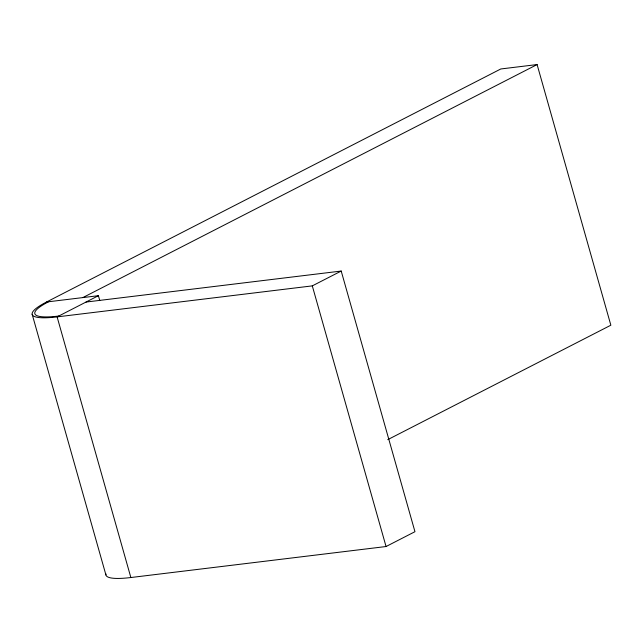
<?xml version="1.0" encoding="UTF-8"?>
<svg xmlns="http://www.w3.org/2000/svg" width="643" height="643" viewBox="0 0 643 643"><rect width="100%" height="100%" fill="white"/><g stroke="black" fill="none" stroke-linecap="round" stroke-linejoin="round"><path stroke-width="0.96" d="M86.009 302.057L341.208 271.049L414.96 531.697L386.057 546.526L130.859 577.527L57.106 316.886A68.809 12.185 -15.8 0 1 46.545 302.001L500.793 68.97L537.098 64.565L610.85 325.205L387.737 439.659M82.843 297.588L537.098 64.565M99.769 300.522L98.403 295.7L57.106 316.886L312.297 285.878L341.208 271.049M46.545 302.001L98.403 295.7M312.297 285.878L386.057 546.526M32.15 314.25L105.902 574.89M58.762 316.034A66.052 11.695 -15.8 0 1 48.619 301.744M130.859 577.527A68.809 12.185 -15.8 0 1 105.934 573.894"/></g></svg>
